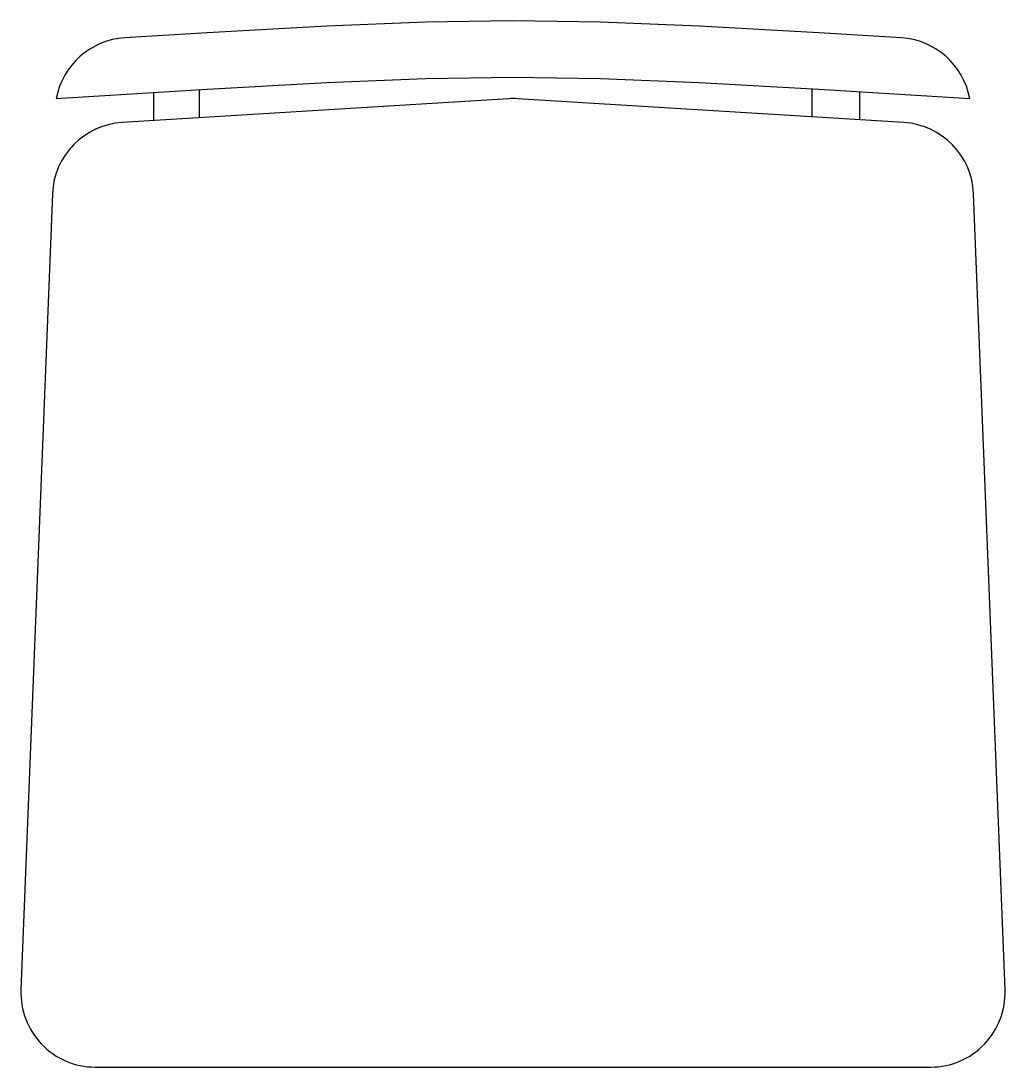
# Model space of a CAD drawing. Extents: x -0.01 to 0.388, y -0.008 to 0.415.
import ezdxf

# ---------------------------------------------------------------- set-up
doc = ezdxf.new("R2010")
doc.units = 0
doc.layers.get('0').update_dxf_attribs({"linetype": 'CONTINUOUS'})

msp = doc.modelspace()

# ---------------------------------------------------------------- linework, layer by layer
at = {"color": 0}
for p, q in [((0.04368, 0.37482), (0.04368, 0.38618)), ((0.06219, 0.37596), (0.06219, 0.38731)), ((0.30968, 0.37631), (0.30968, 0.38764)), ((0.32891, 0.37513), (0.32891, 0.38648))]:
    msp.add_line(p, q, dxfattribs=at)
for points in [[(0.26394, 0.41294), (0.2242, 0.41454), (0.18879, 0.41507), (0.15338, 0.41454), (0.11363, 0.41294), (0.06521, 0.41027), (0.03197, 0.40825, 0.344263), (0.00429, 0.38378), (0.06521, 0.38749), (0.11363, 0.39016), (0.15338, 0.39176), (0.18879, 0.3923), (0.2242, 0.39176), (0.26394, 0.39016), (0.31236, 0.38749), (0.37328, 0.38378, 0.344263), (0.34561, 0.40825), (0.31236, 0.41027)], [(0.34672, 0.37403), (0.19063, 0.38364, 0.030752), (0.18694, 0.38364), (0.03085, 0.37403, 0.38495), (0.00272, 0.34527), (-0.00998, 0.02355, 0.425817), (0.01999, -0.00763), (0.35758, -0.00763, 0.425817), (0.38756, 0.02355), (0.37486, 0.34527, 0.38495)]]:
    msp.add_lwpolyline(points, format="xyb", close=True, dxfattribs=at)

doc.saveas('drawing.dxf')
